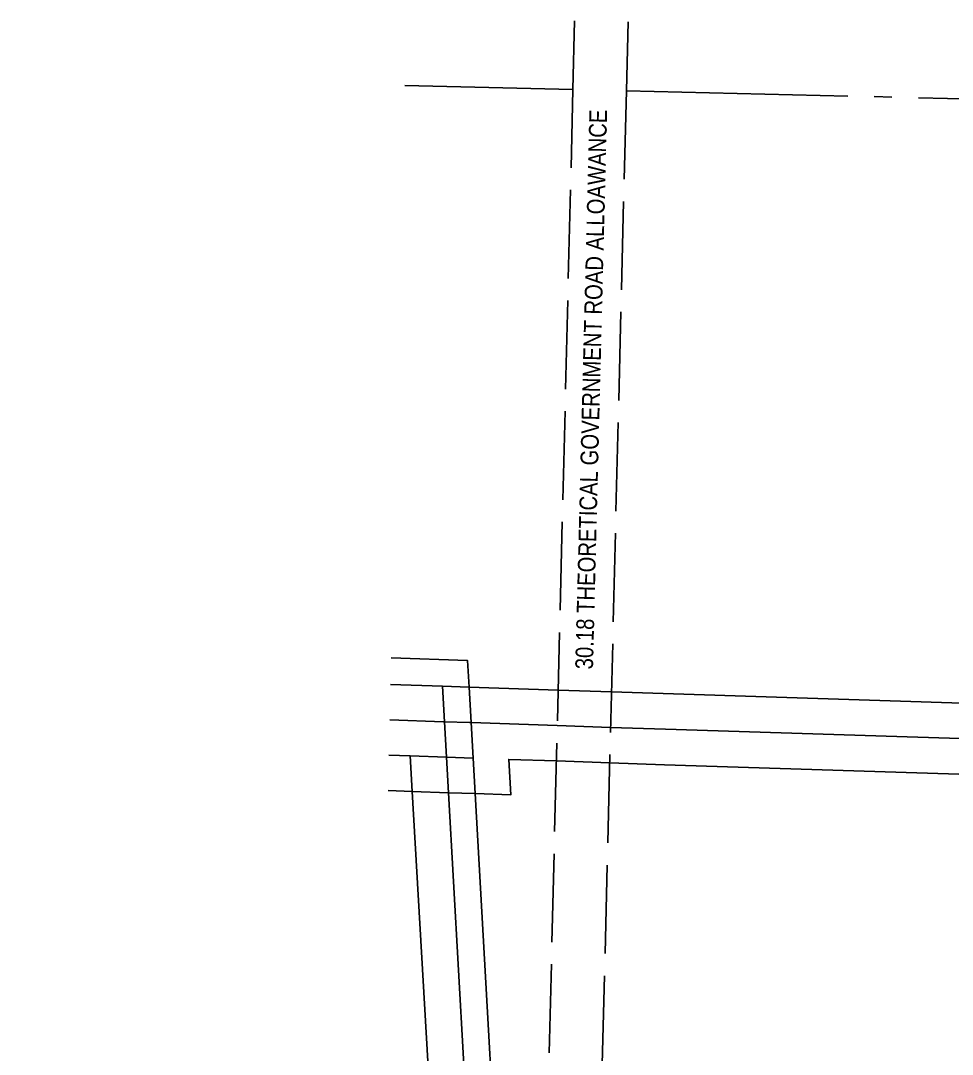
# Model space of a CAD drawing. Extents: x 380192 to 391966, y 6058532 to 6064394.
# Drawn here: x 388133 to 388659, y 6060401 to 6060985 of the extents above; entities that cross this region are included whole.
import ezdxf

# ---------------------------------------------------------------- set-up
doc = ezdxf.new("R2010")
doc.units = 0
doc.header["$LTSCALE"] = 5
doc.linetypes.add('foc-QUARTERLINE', pattern=[33, 25, -3, 2, -3])
doc.linetypes.add('foc-UNSURVEYED', pattern=[12.5, 10, -2.5])
for name, color, linetype in [('F-RW', 190, 'Continuous'), ('L-QSEC', 8, 'foc-QUARTERLINE'), ('L-USEC', 7, 'foc-UNSURVEYED')]:
    doc.layers.add(name, color=color, linetype=linetype)
doc.styles.add('80L', font='ARIALN.TTF', dxfattribs={"height": 10})

msp = doc.modelspace()

# ---------------------------------------------------------------- linework, layer by layer
at = {"layer": 'F-RW', "flags": 128}
for points in [[(388341.99, 6060625.4), (388385.11, 6060623.88), (388385.96, 6060608.88), (388387.1, 6060588.82), (388388.23, 6060568.77), (388389.37, 6060548.72), (388406.19, 6060251.26), (388425.81, 6060186.14), (388445.21, 6060121.74), (388453.7, 6060093.58), (388457.81, 6060079.95), (388453.15, 6060071.57), (388421.58, 6060014.72), (388321.53, 6059834.58), (388319.82, 6059805.65), (388318.04, 6059777.31), (388316.78, 6059756.74), (388138.15, 6059598.47), (388113.21, 6059568.57), (387845.47, 6059331.44), (387784.22, 6059277.2)], [(387762.18, 6059277.72), (387823.43, 6059331.96), (388102.41, 6059579.05), (388128.51, 6059609.96), (388302.19, 6059763.88), (388303.87, 6059791.51), (388306.76, 6059838.89), (388422.37, 6060047.05), (388441.61, 6060081.69), (388429.43, 6060122.12), (388424.62, 6060138.08), (388420.28, 6060152.51), (388391.32, 6060248.63), (388374.36, 6060549.23), (388373.23, 6060569.28), (388372.1, 6060589.34), (388370.97, 6060609.37), (388341.63, 6060610.4)], [(388340.69, 6060570.41), (388352.68, 6060569.99), (388373.23, 6060569.28), (388388.23, 6060568.77), (388387.1, 6060588.82), (388435.71, 6060587.15), (388465.86, 6060586.12), (388496.89, 6060585.05), (388704.57, 6060578.45), (389180.7, 6060564.02), (389189.45, 6060571.61), (389206.41, 6060606.06)], [(388341.63, 6060610.4), (388370.97, 6060609.37), (388385.96, 6060608.88), (388436.21, 6060607.24), (388466.36, 6060606.25), (388705.11, 6060598.44), (389194.41, 6060583.6)], [(388341.16, 6060590.4), (388371.58, 6060589.35), (388372.1, 6060589.34), (388373.23, 6060569.28), (388374.36, 6060549.23), (388391.32, 6060248.63), (388420.28, 6060152.51), (388424.62, 6060138.08), (388429.43, 6060122.12), (388441.61, 6060081.69), (388422.37, 6060047.05), (388306.76, 6059838.89), (388303.87, 6059791.51), (388302.19, 6059763.88), (388128.51, 6059609.96), (388102.41, 6059579.05), (387823.43, 6059331.96), (387762.18, 6059277.72)], [(389206.66, 6060563.23), (389179.23, 6060564.06), (388704.57, 6060578.45), (388496.89, 6060585.05), (388465.86, 6060586.12), (388435.71, 6060587.15), (388387.1, 6060588.82), (388386.22, 6060588.85), (388372.1, 6060589.34), (388371.58, 6060589.35), (388341.16, 6060590.4)], [(387733.17, 6059278.41), (387746.5, 6059290.54), (387794.06, 6059332.66), (388088.07, 6059593.06), (388114.14, 6059623.94), (388282.74, 6059773.36), (388287.08, 6059844.63), (388420.03, 6060084.01), (388408.4, 6060122.62), (388399.24, 6060153.01), (388371.41, 6060245.38), (388353.84, 6060549.94), (388352.68, 6060569.99), (388340.69, 6060570.41)], [(389205.6, 6060559.16), (389187.89, 6060543.78), (388704.04, 6060558.46), (388496.23, 6060565.06), (388465.37, 6060566.12), (388435.22, 6060567.16), (388408.3, 6060568.08), (388409.43, 6060548.02), (388389.37, 6060548.72), (388374.36, 6060549.23), (388353.84, 6060549.94), (388340.22, 6060550.41)]]:
    msp.add_lwpolyline(points, dxfattribs=at)
at = {"layer": 'L-QSEC'}
for p, q in [((388349.62, 6060948.68), (388444.59, 6060946.43)), ((388474.75, 6060945.71), (389230.4, 6060927.63))]:
    msp.add_line(p, q, dxfattribs=at)
at = {"layer": 'L-USEC'}
for p, q in [((388444.59, 6060946.43), (388445.55, 6060985.27)), ((388475.7, 6060984.56), (388474.75, 6060945.71)), ((388424.98, 6060152.4), (388444.59, 6060946.43)), ((388474.75, 6060945.71), (388455.13, 6060151.68))]:
    msp.add_line(p, q, dxfattribs=at)

# ---------------------------------------------------------------- next in the draw order: texts
at = {"layer": 'L-USEC', "insert": (388445.87, 6060618.79), "char_height": 9.9961, "attachment_point": 1, "rotation": 88.54573, "style": '80L', "bg_fill": 3, "box_fill_scale": 1.5, "bg_fill_color": 256, "bg_fill_transparency": 0}
msp.add_mtext_dynamic_manual_height_columns('\\pi0.28181;30.18 THEORETICAL GOVERNMENT ROAD ALLOAWANCE', width=315.7123, gutter_width=49.98, heights=[0], dxfattribs=at)

doc.saveas('drawing.dxf')
